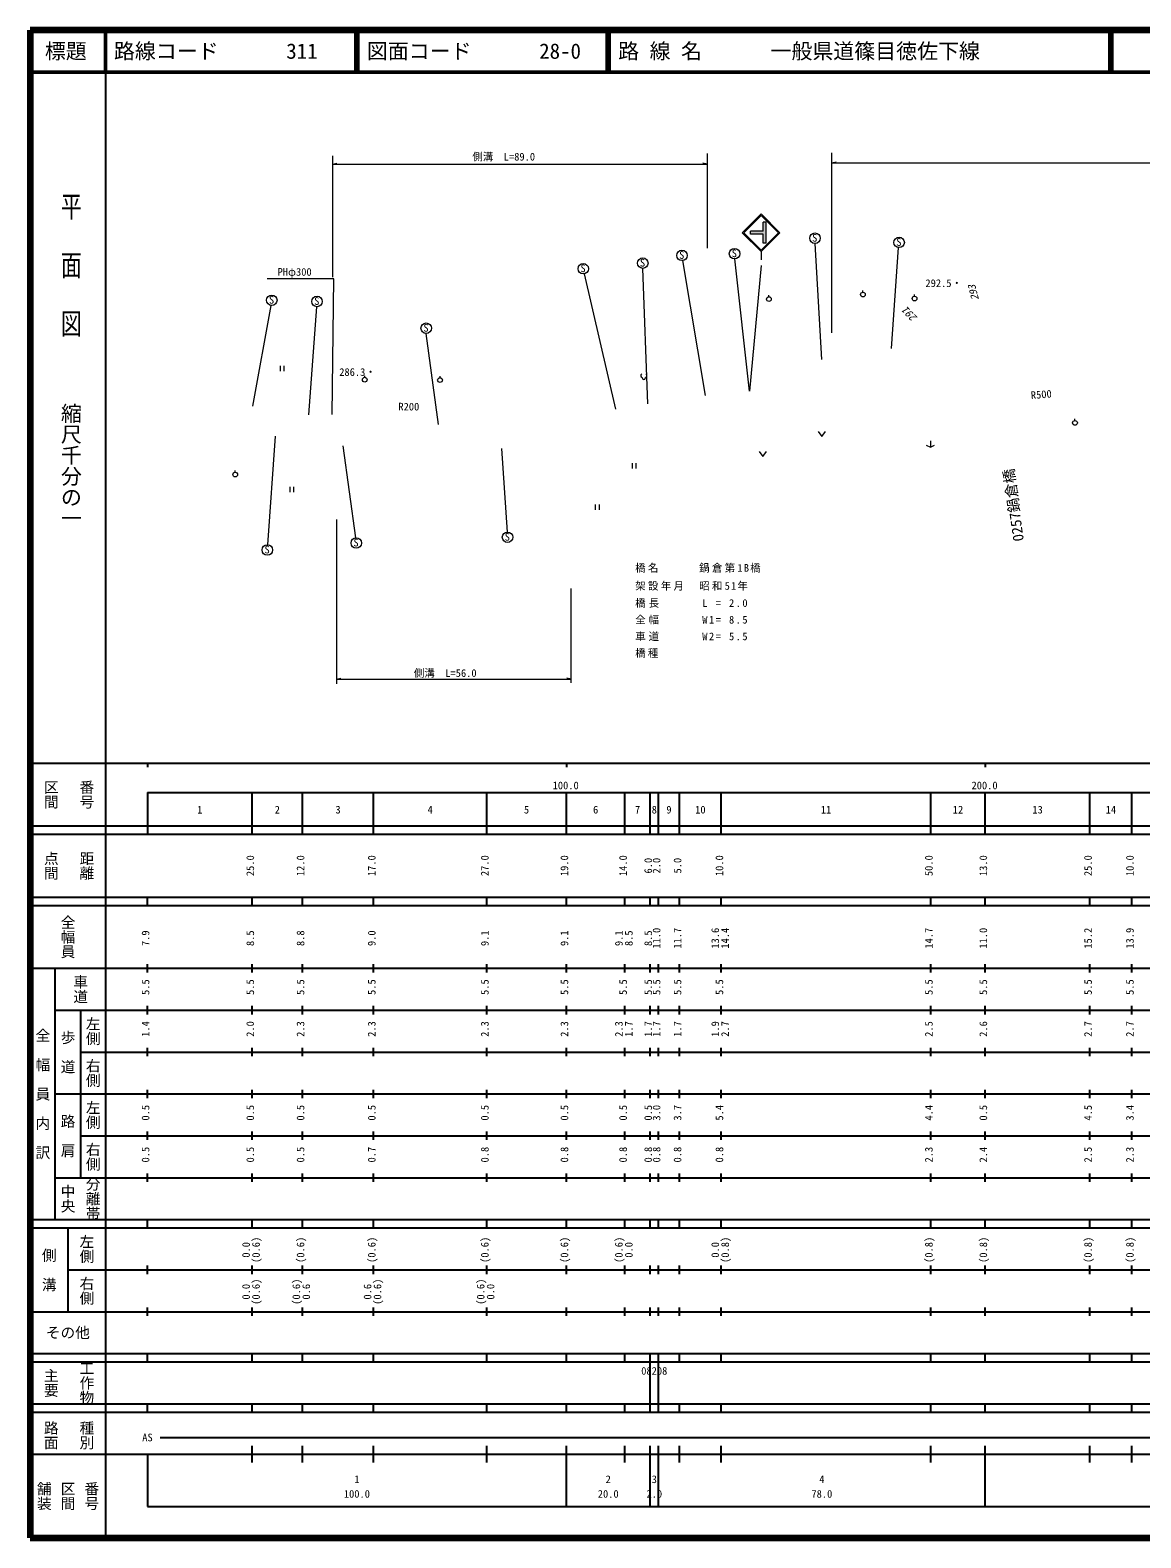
# Model space of a CAD drawing. Units: millimetres on the paper, with parts at other scales. Extents: x 40 to 680, y 20 to 380.
# Drawn here: x 40 to 305.2, y 20 to 380 of the extents above; entities that cross this region are included whole.
import ezdxf
from ezdxf.enums import TextEntityAlignment as Align

# ---------------------------------------------------------------- set-up
doc = ezdxf.new("R2010")
doc.units = ezdxf.units.MM
for name, color, linetype, lineweight in [('M-BGD', 7, 'Continuous', 13), ('M-STR-HTXT', 7, 'Continuous', 13), ('M-STR-STRC', 7, 'Continuous', 13), ('M-TTL', 2, 'Continuous', 140), ('M-TTL-BAND', 7, 'Continuous', 25), ('M-TTL-LINE', 7, 'Continuous', 50)]:
    doc.layers.add(name, color=color, linetype=linetype, lineweight=lineweight)
doc.layers.add('M-TTL-TXT', color=7, linetype='Continuous')
doc.styles.add('@ＭＳ ゴシック', font='')
doc.styles.add('ＭＳ ゴシック', font='')
doc.styles.get('@ＭＳ ゴシック').set_extended_font_data('@MS Gothic')
doc.styles.get('ＭＳ ゴシック').set_extended_font_data('MS Gothic')

msp = doc.modelspace()

# ---------------------------------------------------------------- hatches: boundary and pattern name
at = {"layer": 'M-STR-STRC'}
msp.add_hatch(color=256, dxfattribs=at).paths.add_polyline_path([(211.988, 332.008), (214.988, 332.008), (214.988, 334.134), (215.738, 334.134), (215.738, 329.134), (214.988, 329.134), (214.988, 331.258), (211.988, 331.258)])

# ---------------------------------------------------------------- linework, layer by layer
at = {"layer": 'M-BGD'}
for p, q in [((228.97, 301.371), (227.388, 329.068)), ((245.599, 303.993), (247.319, 328.083)), ((201.251, 292.779), (195.79, 324.98)), ((211.722, 293.833), (208.253, 325.378)), ((179.83, 289.47), (172.303, 321.818)), ((187.462, 290.764), (186.267, 323.121)), ((238.81, 317.443), (238.81, 317.818)), ((251.124, 316.485), (251.124, 316.86)), ((93.131, 290.224), (97.523, 314.271)), ((106.54, 288.179), (108.427, 313.972)), ((216.373, 316.348), (216.373, 316.723)), ((137.472, 285.872), (134.518, 307.587)), ((99.675, 299.853), (99.675, 298.553)), ((100.65, 298.553), (100.65, 299.853)), ((119.875, 297.104), (119.875, 297.479)), ((137.843, 297.012), (137.843, 297.387)), ((289.431, 286.797), (289.431, 287.172)), ((98.485, 283.026), (96.636, 257.13)), ((228.102, 284.164), (229.002, 282.964)), ((229.002, 282.964), (229.902, 284.164)), ((253.904, 280.916), (254.904, 280.416)), ((254.904, 281.916), (254.904, 280.416)), ((254.904, 280.416), (255.904, 280.916)), ((114.614, 280.751), (117.629, 258.775)), ((152.549, 280.094), (153.847, 260.157)), ((214.011, 279.375), (214.911, 278.175)), ((214.911, 278.175), (215.811, 279.375)), ((88.953, 274.442), (88.953, 274.817)), ((183.677, 276.595), (183.677, 275.295)), ((184.652, 275.295), (184.652, 276.595)), ((102, 270.985), (102, 269.685)), ((102.975, 269.685), (102.975, 270.985)), ((174.921, 266.744), (174.921, 265.444)), ((175.896, 265.444), (175.896, 266.744))]:
    msp.add_line(p, q, dxfattribs=at)
for centre, radius in [((227.358, 330.318), 1.25), ((208.154, 326.624), 1.25), ((247.442, 329.326), 1.25), ((172.041, 323.04), 1.25), ((186.251, 324.371), 1.25), ((195.605, 326.217), 1.25), ((238.81, 316.88), 0.562), ((97.685, 315.511), 1.25), ((108.478, 315.221), 1.25), ((216.373, 315.786), 0.562), ((251.124, 315.923), 0.562), ((134.549, 308.836), 1.25), ((119.875, 296.541), 0.562), ((137.843, 296.45), 0.562), ((289.431, 286.235), 0.562), ((88.953, 273.88), 0.562), ((153.965, 258.913), 1.25), ((96.613, 255.88), 1.25), ((117.846, 257.544), 1.25)]:
    msp.add_circle(centre, radius, dxfattribs=at)
for centre, radius, start, end in [((186.201, 297.483), 0.449, 113.44836, 257.2818), ((186.502, 297.021), 0.401, 176.52859, 3.47141), ((186.803, 297.483), 0.449, 282.7182, 66.55164)]:
    msp.add_arc(centre, radius, start, end, dxfattribs=at)
at = {"layer": 'M-STR-HTXT'}
for p, q in [((112.248, 320.988), (112.248, 349.98)), ((201.612, 350.524), (201.612, 327.975)), ((231.42, 307.731), (231.42, 350.719)), ((112.248, 347.981), (113.248, 348.231)), ((112.248, 347.981), (201.589, 347.981)), ((201.589, 347.981), (200.589, 348.231)), ((231.42, 348.319), (232.42, 348.569)), ((231.42, 348.319), (367.381, 348.319)), ((113.154, 263.119), (113.154, 223.93)), ((169.143, 224.149), (169.143, 246.656)), ((113.154, 225.018), (114.154, 225.268)), ((113.154, 225.018), (169.138, 225.018)), ((169.138, 225.018), (168.138, 225.268))]:
    msp.add_line(p, q, dxfattribs=at)
msp.add_lwpolyline([(112.069, 288.23), (112.479, 320.654), (96.609, 320.654)], dxfattribs=at)
at = {"layer": 'M-STR-STRC'}
for p, q in [((209.989, 331.634), (214.489, 336.134)), ((210.343, 331.634), (214.489, 335.781)), ((218.989, 331.634), (214.489, 336.134)), ((218.636, 331.634), (214.489, 335.781)), ((209.989, 331.634), (214.489, 327.134)), ((210.343, 331.634), (214.489, 327.487)), ((211.988, 331.258), (211.988, 332.008)), ((214.988, 332.008), (211.988, 332.008)), ((214.988, 331.258), (211.988, 331.258)), ((214.489, 327.487), (218.636, 331.634)), ((214.489, 327.134), (218.989, 331.634)), ((215.738, 334.134), (214.988, 334.134)), ((214.988, 332.008), (214.988, 334.134)), ((214.988, 329.134), (214.988, 331.258)), ((215.738, 329.134), (215.738, 334.134)), ((215.738, 329.134), (214.988, 329.134)), ((214.489, 327.134), (214.489, 325.134)), ((214.472, 323.795), (211.722, 293.833))]:
    msp.add_line(p, q, dxfattribs=at)
at = {"layer": 'M-TTL'}
for p, q in [((40, 380), (40, 20)), ((680, 380), (40, 380)), ((40, 20), (680, 20))]:
    msp.add_line(p, q, dxfattribs=at)
at = {"layer": 'M-TTL-BAND'}
for p, q in [((58, 370), (58, 20)), ((40, 205), (579, 205)), ((68, 205), (68, 204)), ((168, 205), (168, 204)), ((268, 205), (268, 204)), ((68, 198), (579, 198)), ((68, 198), (68, 188)), ((93, 188), (93, 198)), ((105, 188), (105, 198)), ((122, 188), (122, 198)), ((149, 188), (149, 198)), ((168, 188), (168, 198)), ((182, 188), (182, 198)), ((188, 188), (188, 198)), ((190, 188), (190, 198)), ((195, 188), (195, 198)), ((205, 188), (205, 198)), ((255, 188), (255, 198)), ((268, 188), (268, 198)), ((293, 188), (293, 198)), ((303, 188), (303, 198)), ((40, 190), (579, 190)), ((40, 188), (579, 188)), ((40, 173), (579, 173)), ((68, 171), (68, 173)), ((93, 171), (93, 173)), ((105, 171), (105, 173)), ((122, 171), (122, 173)), ((149, 171), (149, 173)), ((168, 171), (168, 173)), ((182, 171), (182, 173)), ((188, 171), (188, 173)), ((190, 171), (190, 173)), ((195, 171), (195, 173)), ((205, 171), (205, 173)), ((255, 171), (255, 173)), ((268, 171), (268, 173)), ((293, 171), (293, 173)), ((303, 171), (303, 173)), ((40, 171), (579, 171)), ((40, 156), (579, 156)), ((46, 96), (46, 156)), ((68, 155), (68, 157)), ((93, 155), (93, 157)), ((105, 155), (105, 157)), ((122, 155), (122, 157)), ((149, 155), (149, 157)), ((168, 155), (168, 157)), ((182, 155), (182, 157)), ((188, 155), (188, 157)), ((190, 155), (190, 157)), ((195, 155), (195, 157)), ((205, 155), (205, 157)), ((255, 155), (255, 157)), ((268, 155), (268, 157)), ((293, 155), (293, 157)), ((303, 155), (303, 157)), ((46, 146), (579, 146)), ((52, 146), (52, 106)), ((68, 145), (68, 147)), ((93, 145), (93, 147)), ((105, 145), (105, 147)), ((122, 145), (122, 147)), ((149, 145), (149, 147)), ((168, 145), (168, 147)), ((182, 145), (182, 147)), ((188, 145), (188, 147)), ((190, 145), (190, 147)), ((195, 145), (195, 147)), ((205, 145), (205, 147)), ((255, 145), (255, 147)), ((268, 145), (268, 147)), ((293, 145), (293, 147)), ((303, 145), (303, 147)), ((68, 135), (68, 137)), ((93, 135), (93, 137)), ((105, 135), (105, 137)), ((122, 135), (122, 137)), ((149, 135), (149, 137)), ((168, 135), (168, 137)), ((182, 135), (182, 137)), ((188, 135), (188, 137)), ((190, 135), (190, 137)), ((195, 135), (195, 137)), ((205, 135), (205, 137)), ((255, 135), (255, 137)), ((268, 135), (268, 137)), ((293, 135), (293, 137)), ((303, 135), (303, 137)), ((52, 136), (579, 136)), ((46, 126), (579, 126)), ((68, 125), (68, 127)), ((93, 125), (93, 127)), ((105, 125), (105, 127)), ((122, 125), (122, 127)), ((149, 125), (149, 127)), ((168, 125), (168, 127)), ((182, 125), (182, 127)), ((188, 125), (188, 127)), ((190, 125), (190, 127)), ((195, 125), (195, 127)), ((205, 125), (205, 127)), ((255, 125), (255, 127)), ((268, 125), (268, 127)), ((293, 125), (293, 127)), ((303, 125), (303, 127)), ((52, 116), (579, 116)), ((68, 115), (68, 117)), ((93, 115), (93, 117)), ((105, 115), (105, 117)), ((122, 115), (122, 117)), ((149, 115), (149, 117)), ((168, 115), (168, 117)), ((182, 115), (182, 117)), ((188, 115), (188, 117)), ((190, 115), (190, 117)), ((195, 115), (195, 117)), ((205, 115), (205, 117)), ((255, 115), (255, 117)), ((268, 115), (268, 117)), ((293, 115), (293, 117)), ((303, 115), (303, 117)), ((46, 106), (579, 106)), ((68, 105), (68, 107)), ((93, 105), (93, 107)), ((105, 105), (105, 107)), ((122, 105), (122, 107)), ((149, 105), (149, 107)), ((168, 105), (168, 107)), ((182, 105), (182, 107)), ((188, 105), (188, 107)), ((190, 105), (190, 107)), ((195, 105), (195, 107)), ((205, 105), (205, 107)), ((255, 105), (255, 107)), ((268, 105), (268, 107)), ((293, 105), (293, 107)), ((303, 105), (303, 107)), ((40, 96), (579, 96)), ((40, 94), (579, 94)), ((49, 94), (49, 74)), ((68, 94), (68, 96)), ((93, 94), (93, 96)), ((105, 94), (105, 96)), ((122, 94), (122, 96)), ((149, 94), (149, 96)), ((168, 94), (168, 96)), ((182, 94), (182, 96)), ((188, 94), (188, 96)), ((190, 94), (190, 96)), ((195, 94), (195, 96)), ((205, 94), (205, 96)), ((255, 94), (255, 96)), ((268, 94), (268, 96)), ((293, 94), (293, 96)), ((303, 94), (303, 96)), ((49, 84), (579, 84)), ((68, 83), (68, 85)), ((93, 83), (93, 85)), ((105, 83), (105, 85)), ((122, 83), (122, 85)), ((149, 83), (149, 85)), ((168, 83), (168, 85)), ((182, 83), (182, 85)), ((188, 83), (188, 85)), ((190, 83), (190, 85)), ((195, 83), (195, 85)), ((205, 83), (205, 85)), ((255, 83), (255, 85)), ((268, 83), (268, 85)), ((293, 83), (293, 85)), ((303, 83), (303, 85)), ((40, 74), (579, 74)), ((68, 73), (68, 75)), ((93, 73), (93, 75)), ((105, 73), (105, 75)), ((122, 73), (122, 75)), ((149, 73), (149, 75)), ((168, 73), (168, 75)), ((182, 73), (182, 75)), ((188, 73), (188, 75)), ((190, 73), (190, 75)), ((195, 73), (195, 75)), ((205, 73), (205, 75)), ((255, 73), (255, 75)), ((268, 73), (268, 75)), ((293, 73), (293, 75)), ((303, 73), (303, 75)), ((40, 64), (579, 64)), ((40, 62), (579, 62)), ((68, 62), (68, 64)), ((93, 62), (93, 64)), ((105, 62), (105, 64)), ((122, 62), (122, 64)), ((149, 62), (149, 64)), ((168, 62), (168, 64)), ((182, 62), (182, 64)), ((188, 62), (188, 64)), ((188, 52), (188, 62)), ((190, 62), (190, 64)), ((190, 52), (190, 62)), ((195, 62), (195, 64)), ((205, 62), (205, 64)), ((255, 62), (255, 64)), ((268, 62), (268, 64)), ((293, 62), (293, 64)), ((303, 62), (303, 64)), ((40, 52), (579, 52)), ((68, 50), (68, 52)), ((93, 50), (93, 52)), ((105, 50), (105, 52)), ((122, 50), (122, 52)), ((149, 50), (149, 52)), ((168, 50), (168, 52)), ((182, 50), (182, 52)), ((188, 50), (188, 52)), ((190, 50), (190, 52)), ((195, 50), (195, 52)), ((205, 50), (205, 52)), ((255, 50), (255, 52)), ((268, 50), (268, 52)), ((293, 50), (293, 52)), ((303, 50), (303, 52)), ((40, 50), (579, 50)), ((71, 44), (531, 44)), ((40, 40), (579, 40)), ((68, 40), (68, 27.5)), ((93, 38), (93, 42)), ((105, 38), (105, 42)), ((122, 38), (122, 42)), ((149, 38), (149, 42)), ((168, 27.5), (168, 42)), ((182, 38), (182, 42)), ((188, 27.5), (188, 42)), ((190, 27.5), (190, 42)), ((195, 38), (195, 42)), ((205, 38), (205, 42)), ((255, 38), (255, 42)), ((268, 27.5), (268, 42)), ((293, 38), (293, 42)), ((303, 38), (303, 42)), ((68, 27.5), (579, 27.5))]:
    msp.add_line(p, q, dxfattribs=at)
at = {"layer": 'M-TTL-LINE'}
for p, q in [((58, 380), (58, 370)), ((117.75, 380), (117.75, 370)), ((118.25, 380), (118.25, 370)), ((177.75, 380), (177.75, 370)), ((178.25, 380), (178.25, 370)), ((297.75, 380), (297.75, 370)), ((298.25, 380), (298.25, 370)), ((40, 370), (680, 370))]:
    msp.add_line(p, q, dxfattribs=at)

# ---------------------------------------------------------------- texts
at = {"layer": 'M-BGD', "style": 'ＭＳ ゴシック'}
for p in [(226.679, 328.945), (207.475, 325.25), (246.764, 327.953), (171.362, 321.667), (185.573, 322.998), (194.926, 324.843), (97.006, 314.137), (107.8, 313.848), (133.87, 307.463), (153.287, 257.539), (95.935, 254.507), (117.167, 256.171)]:
    msp.add_text('S', height=1.833, dxfattribs=at).set_placement(p, align=Align.BOTTOM_LEFT)
for s, p in [('292.5・', (258.092, 319.587)), ('286.3・', (118.148, 298.366)), ('R200', (130.401, 290.104))]:
    msp.add_text(s, height=1.833, dxfattribs=at).set_placement(p, align=Align.MIDDLE_CENTER)
at = {"layer": 'M-BGD', "style": 'ＭＳ ゴシック', "oblique": 15}
for s, rotation, p in [('293', 104.445, (265.162, 317.308)), ('291', 134.501, (249.981, 312.091))]:
    msp.add_text(s, height=1.833, rotation=rotation, dxfattribs=at).set_placement(p, align=Align.MIDDLE_CENTER)
at = {"layer": 'M-BGD', "style": 'ＭＳ ゴシック'}
for s, height, rotation, p in [('R500', 1.833, 4.633, (281.379, 293.018)), ('0257鍋倉橋', 2.566, 98.006, (274.747, 266.588))]:
    msp.add_text(s, height=height, rotation=rotation, dxfattribs=at).set_placement(p, align=Align.MIDDLE_CENTER)
at = {"layer": 'M-STR-HTXT', "style": 'ＭＳ ゴシック'}
for s, p in [('側溝\u3000L=89.0', (145.557, 348.316)), ('PHφ300', (99.077, 320.808)), ('側溝\u3000L=56.0', (131.597, 225.018))]:
    msp.add_text(s, height=1.833, dxfattribs=at).set_placement(p, align=Align.BOTTOM_LEFT)
at = {"layer": 'M-STR-HTXT', "char_height": 1.833, "attachment_point": 7, "style": 'ＭＳ ゴシック'}
for s, insert in [('\\T1.22;橋名\u3000\u3000\u3000鍋倉第1B橋', (184.442, 250.472)), ('\\T1.22;架設年月\u3000昭和51年', (184.442, 246.177)), ('\\T1.28;橋長\u3000\u3000\u3000L\\~=\\~2.0', (184.442, 242.079)), ('\\T1.28;全幅\u3000\u3000\u3000W1=\\~8.5', (184.442, 238.099)), ('\\T1.28;車道\u3000\u3000\u3000W2=\\~5.5', (184.442, 234.119)), ('\\T1.2;橋種', (184.442, 230.139))]:
    msp.add_mtext(s, dxfattribs=dict(at, insert=insert))
at = {"layer": 'M-TTL-BAND', "style": '@ＭＳ ゴシック', "width": 1.4}
msp.add_text('平  面  図', height=3.666, rotation=270, dxfattribs=at).set_placement((49.777, 306.475), align=Align.MIDDLE_RIGHT)
at = {"layer": 'M-TTL-BAND', "style": '@ＭＳ ゴシック'}
msp.add_text('縮尺千分の一', height=3.666, rotation=270, dxfattribs=at).set_placement((49.777, 261.03), align=Align.MIDDLE_RIGHT)
for s, p in [('区間', (45, 197.5)), ('番号', (53.5, 197.5)), ('点間', (45, 180.5)), ('距離', (53.5, 180.5)), ('全幅員', (49, 163.5)), ('車道', (52, 151)), ('左側', (55, 141)), ('全\u3000幅\u3000員\u3000内\u3000訳', (43, 126)), ('歩\u3000道', (49, 136)), ('右側', (55, 131)), ('左側', (55, 121)), ('路\u3000肩', (49, 116)), ('右側', (55, 111)), ('分離帯', (55, 101)), ('中央', (49, 101)), ('左側', (53.5, 89)), ('側\u3000溝', (44.5, 84)), ('右側', (53.5, 79)), ('工作物', (53.5, 57)), ('主要', (45, 57)), ('路面', (45, 44.5)), ('種別', (53.5, 44.5)), ('舗装', (43.333, 30)), ('区間', (49, 30)), ('番号', (54.667, 30))]:
    msp.add_text(s, height=2.566, rotation=270, dxfattribs=at).set_placement(p, align=Align.MIDDLE_CENTER)
at = {"layer": 'M-TTL-BAND', "style": 'ＭＳ ゴシック'}
for s, p in [('100.0', (167.844, 198.195)), ('200.0', (267.844, 198.195)), ('1', (80.5, 192.405)), ('2', (99, 192.405)), ('3', (113.5, 192.405)), ('4', (135.5, 192.405)), ('5', (158.5, 192.405)), ('6', (175, 192.405)), ('7', (185, 192.405)), ('8', (189, 192.405)), ('9', (192.5, 192.405)), ('10', (200, 192.405)), ('11', (230, 192.405)), ('12', (261.5, 192.405)), ('13', (280.5, 192.405)), ('14', (298, 192.405)), ('AS', (68, 42.5)), ('1', (118, 32.523)), ('2', (178, 32.523)), ('3', (189, 32.523)), ('4', (229, 32.523)), ('100.0', (118, 29.033)), ('20.0', (178, 29.033)), ('2.0', (189, 29.033)), ('78.0', (229, 29.033))]:
    msp.add_text(s, height=1.833, dxfattribs=at).set_placement(p, align=Align.BOTTOM_CENTER)
for s, p in [('25.0', (94, 180.5)), ('12.0', (106, 180.5)), ('17.0', (123, 180.5)), ('27.0', (150, 180.5)), ('19.0', (169, 180.5)), ('14.0', (183, 180.5)), ('6.0', (189, 180.5)), ('2.0', (191, 180.5)), ('5.0', (196, 180.5)), ('10.0', (206, 180.5)), ('50.0', (256, 180.5)), ('13.0', (269, 180.5)), ('25.0', (294, 180.5)), ('10.0', (304, 180.5)), ('7.9', (69, 163.174)), ('8.5', (94, 163.174)), ('8.8', (106, 163.174)), ('9.0', (123, 163.174)), ('9.1', (150, 163.174)), ('9.1', (169, 163.174)), ('9.1', (182, 163.174)), ('8.5', (184.37, 163.174)), ('8.5', (189, 163.174)), ('11.0', (191, 163.174)), ('11.7', (196, 163.174)), ('13.6', (205, 163.174)), ('14.4', (207.37, 163.174)), ('14.7', (256, 163.174)), ('11.0', (269, 163.174)), ('15.2', (294, 163.174)), ('13.9', (304, 163.174)), ('5.5', (69, 151.5)), ('5.5', (94, 151.5)), ('5.5', (106, 151.5)), ('5.5', (123, 151.5)), ('5.5', (150, 151.5)), ('5.5', (169, 151.5)), ('5.5', (183, 151.5)), ('5.5', (189, 151.5)), ('5.5', (191, 151.5)), ('5.5', (196, 151.5)), ('5.5', (206, 151.5)), ('5.5', (256, 151.5)), ('5.5', (269, 151.5)), ('5.5', (294, 151.5)), ('5.5', (304, 151.5)), ('1.4', (69, 141.5)), ('2.0', (94, 141.5)), ('2.3', (106, 141.5)), ('2.3', (123, 141.5)), ('2.3', (150, 141.5)), ('2.3', (169, 141.5)), ('2.3', (182, 141.5)), ('1.7', (184.37, 141.5)), ('1.7', (189, 141.5)), ('1.7', (191, 141.5)), ('1.7', (196, 141.5)), ('1.9', (205, 141.5)), ('2.7', (207.37, 141.5)), ('2.5', (256, 141.5)), ('2.6', (269, 141.5)), ('2.7', (294, 141.5)), ('2.7', (304, 141.5)), ('0.5', (69, 121.5)), ('0.5', (94, 121.5)), ('0.5', (106, 121.5)), ('0.5', (123, 121.5)), ('0.5', (150, 121.5)), ('0.5', (169, 121.5)), ('0.5', (183, 121.5)), ('0.5', (189, 121.5)), ('3.0', (191, 121.5)), ('3.7', (196, 121.5)), ('5.4', (206, 121.5)), ('4.4', (256, 121.5)), ('0.5', (269, 121.5)), ('4.5', (294, 121.5)), ('3.4', (304, 121.5)), ('0.5', (69, 111.5)), ('0.5', (94, 111.5)), ('0.5', (106, 111.5)), ('0.7', (123, 111.5)), ('0.8', (150, 111.5)), ('0.8', (169, 111.5)), ('0.8', (183, 111.5)), ('0.8', (189, 111.5)), ('0.8', (191, 111.5)), ('0.8', (196, 111.5)), ('0.8', (206, 111.5)), ('2.3', (256, 111.5)), ('2.4', (269, 111.5)), ('2.5', (294, 111.5)), ('2.3', (304, 111.5)), ('0.0', (93, 88.764)), ('(0.6)', (95.37, 88.764)), ('(0.6)', (106, 88.764)), ('(0.6)', (123, 88.764)), ('(0.6)', (150, 88.764)), ('(0.6)', (169, 88.764)), ('(0.6)', (182, 88.764)), ('0.0', (184.37, 88.764)), ('0.0', (205, 88.764)), ('(0.8)', (207.37, 88.764)), ('(0.8)', (256, 88.764)), ('(0.8)', (269, 88.764)), ('(0.8)', (294, 88.764)), ('(0.8)', (304, 88.764)), ('0.0', (93, 78.764)), ('(0.6)', (95.37, 78.764)), ('(0.6)', (105, 78.764)), ('0.6', (107.37, 78.764)), ('0.6', (122, 78.764)), ('(0.6)', (124.37, 78.764)), ('(0.6)', (149, 78.764)), ('0.0', (151.37, 78.764))]:
    msp.add_text(s, height=1.833, rotation=90, dxfattribs=at).set_placement(p, align=Align.BOTTOM_CENTER)
msp.add_text('その他', height=2.566, dxfattribs=at).set_placement((49, 69), align=Align.MIDDLE_CENTER)
msp.add_text('08208', height=1.833, dxfattribs=at).set_placement((185.875, 58.405), align=Align.BOTTOM_LEFT)
at = {"layer": 'M-TTL-TXT', "style": 'ＭＳ ゴシック'}
msp.add_text('標題', height=3.666, dxfattribs=at).set_placement((48.5, 375), align=Align.MIDDLE_CENTER)
for s, p in [('路線コード', (60, 375)), ('311', (101.142, 375)), ('図面コード', (120.38, 375)), ('28-0', (161.521, 375)), ('路 線 名', (180.38, 375)), ('一般県道篠目徳佐下線', (216.734, 375))]:
    msp.add_text(s, height=3.666, dxfattribs=at).set_placement(p, align=Align.MIDDLE_LEFT)

doc.saveas('drawing.dxf')
